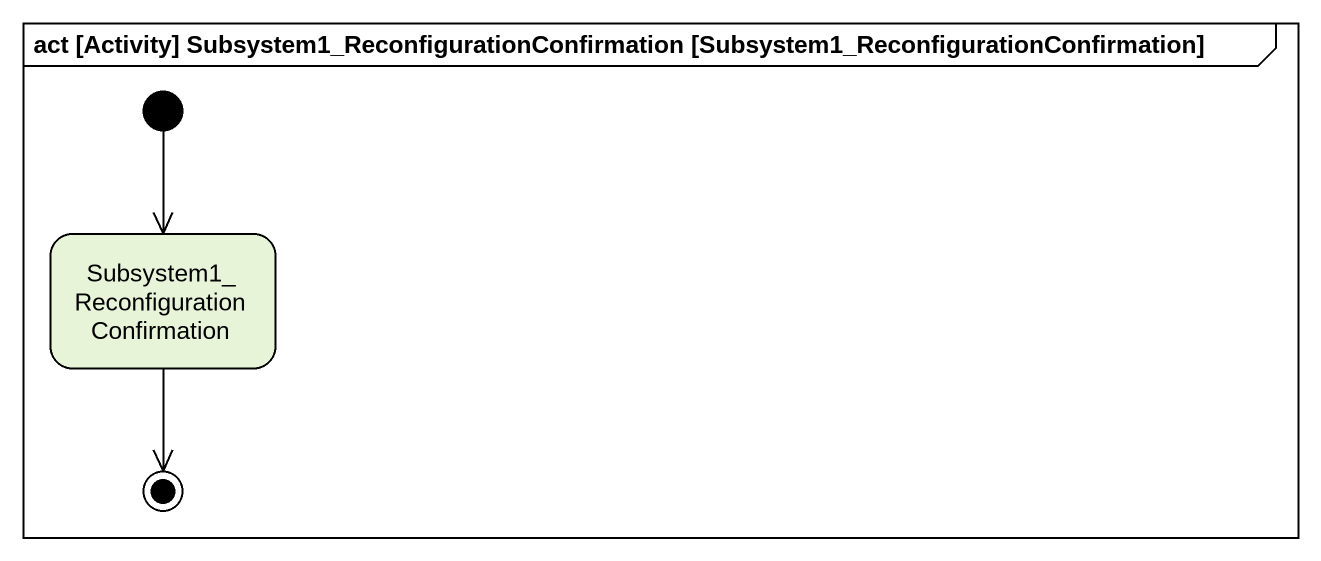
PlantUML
@startuml
mainframe act [Activity] Subsystem1_ReconfigurationConfirmation [Subsystem1_ReconfigurationConfirmation]
hide empty description
state "Subsystem1_ReconfigurationConfirmation" as Subsystem1
[*] --> Subsystem1
Subsystem1 --> [*]
@enduml
